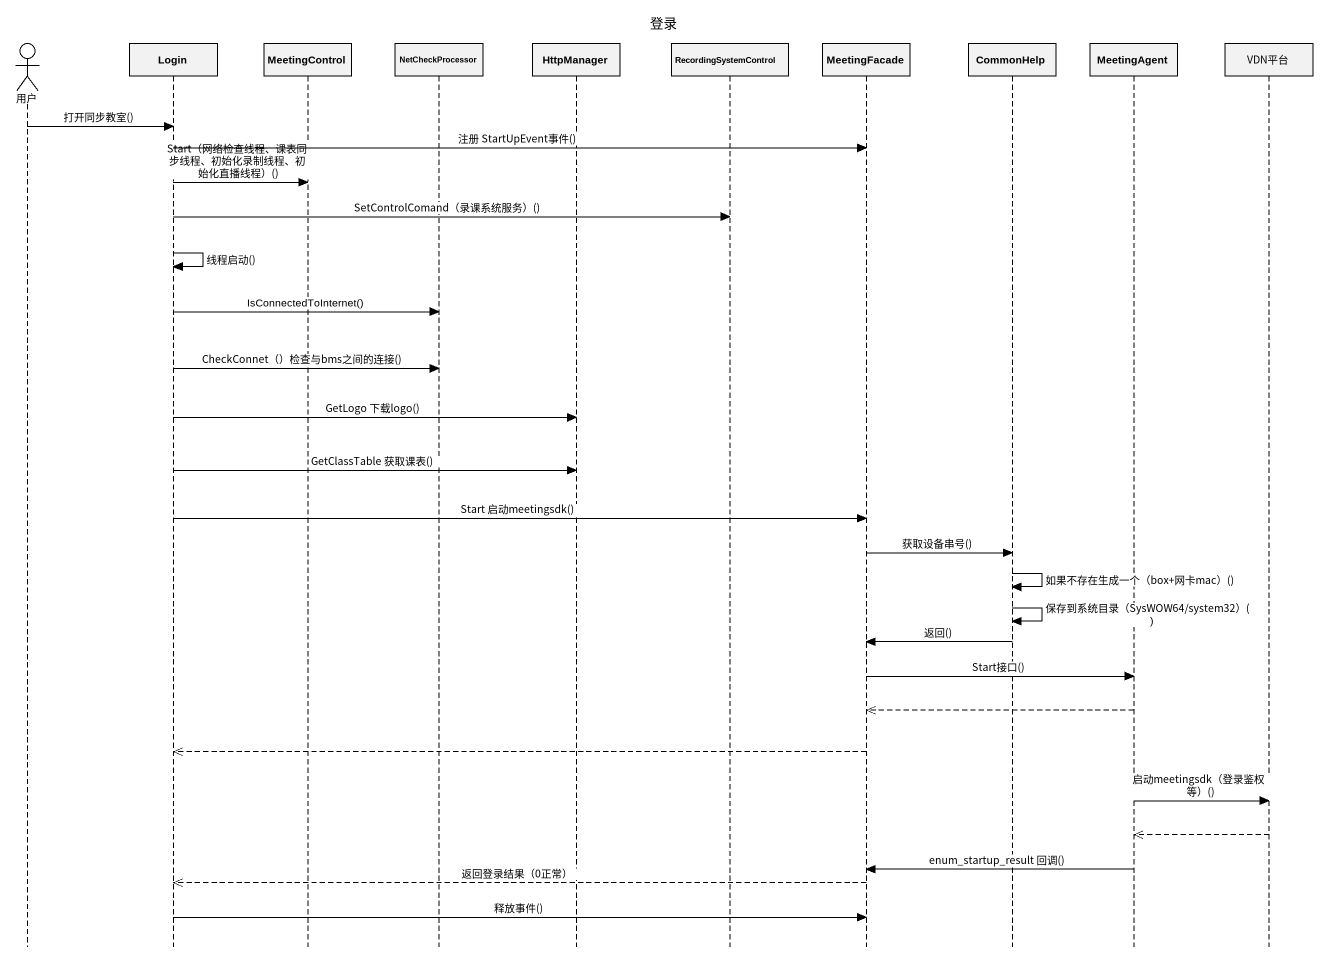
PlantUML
@startuml
title 登录
hide footbox
actor 用户
participant Login
participant MeetingControl
participant NetCheckProcessor
participant HttpManager
participant RecordingSystemControl
participant MeetingFacade
participant CommonHelp
participant MeetingAgent
participant VDN平台

用户 -> Login : 打开同步教室()
Login -> MeetingFacade : 注册 StartUpEvent事件()
Login -> MeetingControl : Start（网络检查线程、课表同步线程、初始化录制线程、初始化直播线程）()
Login -> RecordingSystemControl : SetControlComand（录课系统服务）()
Login -> Login : 线程启动()
Login -> NetCheckProcessor : IsConnectedToInternet()
Login -> NetCheckProcessor : CheckConnet（）检查与bms之间的连接()
Login -> HttpManager : GetLogo 下载logo()
Login -> HttpManager : GetClassTable 获取课表()
Login -> MeetingFacade : Start 启动meetingsdk()
MeetingFacade -> CommonHelp : 获取设备串号()
CommonHelp -> CommonHelp : 如果不存在生成一个（box+网卡mac）()
CommonHelp -> CommonHelp : 保存到系统目录（SysWOW64/system32）()
CommonHelp -> MeetingFacade : 返回()
MeetingFacade -> MeetingAgent : Start接口()
MeetingAgent -->> MeetingFacade
MeetingFacade -->> Login
MeetingAgent -> VDN平台 : 启动meetingsdk（登录鉴权等）()
VDN平台 -->> MeetingAgent
MeetingAgent -> MeetingFacade : enum_startup_result 回调()
MeetingFacade -->> Login : 返回登录结果（0正常）
Login -> MeetingFacade : 释放事件()
@enduml
